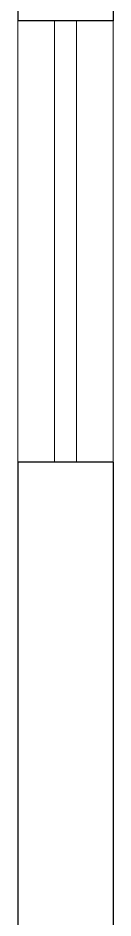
# Model space of a CAD drawing. Header units: centimetres. Extents: x -15445.43 to -15437.93, y 4339.41 to 4349.03.
# Drawn here: x -15445.43 to -15445.3, y 4343.052 to 4344.276 of the extents above; entities that cross this region are included whole.
import ezdxf

# ---------------------------------------------------------------- set-up
doc = ezdxf.new("R2010")
doc.units = ezdxf.units.CM
doc.layers.add('Janela', color=92, linetype='Continuous', lineweight=15)
doc.layers.add('Paredes', color=154, linetype='Continuous', lineweight=25)

msp = doc.modelspace()

# ---------------------------------------------------------------- linework, layer by layer
at = {"layer": 'Janela'}
for p, q in [((-15445.4303, 4344.2722), (-15445.4303, 4343.6722)), ((-15445.3803, 4344.2722), (-15445.3803, 4343.6722)), ((-15445.3503, 4344.2722), (-15445.3503, 4343.6722)), ((-15445.3003, 4344.2722), (-15445.3003, 4343.6722))]:
    msp.add_line(p, q, dxfattribs=at)
at = {"layer": 'Paredes'}
for p, q in [((-15445.4303, 4345.6522), (-15445.4303, 4344.2722)), ((-15445.3003, 4344.8722), (-15445.3003, 4344.2722)), ((-15445.3003, 4344.2722), (-15445.4303, 4344.2722)), ((-15445.3003, 4343.6722), (-15445.4303, 4343.6722)), ((-15445.4303, 4343.6722), (-15445.4303, 4340.6122)), ((-15445.3003, 4343.6722), (-15445.3003, 4340.7422))]:
    msp.add_line(p, q, dxfattribs=at)

doc.saveas('drawing.dxf')
